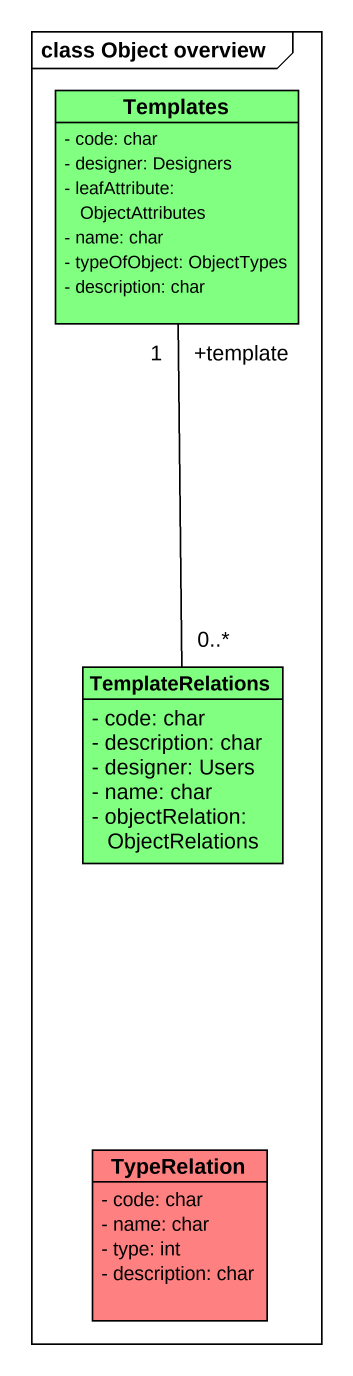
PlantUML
@startuml
mainframe class Object overview
hide circle
hide empty members
skinparam classAttributeIconSize 0
class Templates #80FF80 {
  - code: char
  - designer: Designers
  - leafAttribute: ObjectAttributes
  - name: char
  - typeOfObject: ObjectTypes
  - description: char
}
class TemplateRelations #80FF80 {
  - code: char
  - description: char
  - designer: Users
  - name: char
  - objectRelation: ObjectRelations
}
class TypeRelation #FF8080 {
  - code: char
  - name: char
  - type: int
  - description: char
}
TemplateRelations "0..*" -up- "+template\n1" Templates
@enduml
